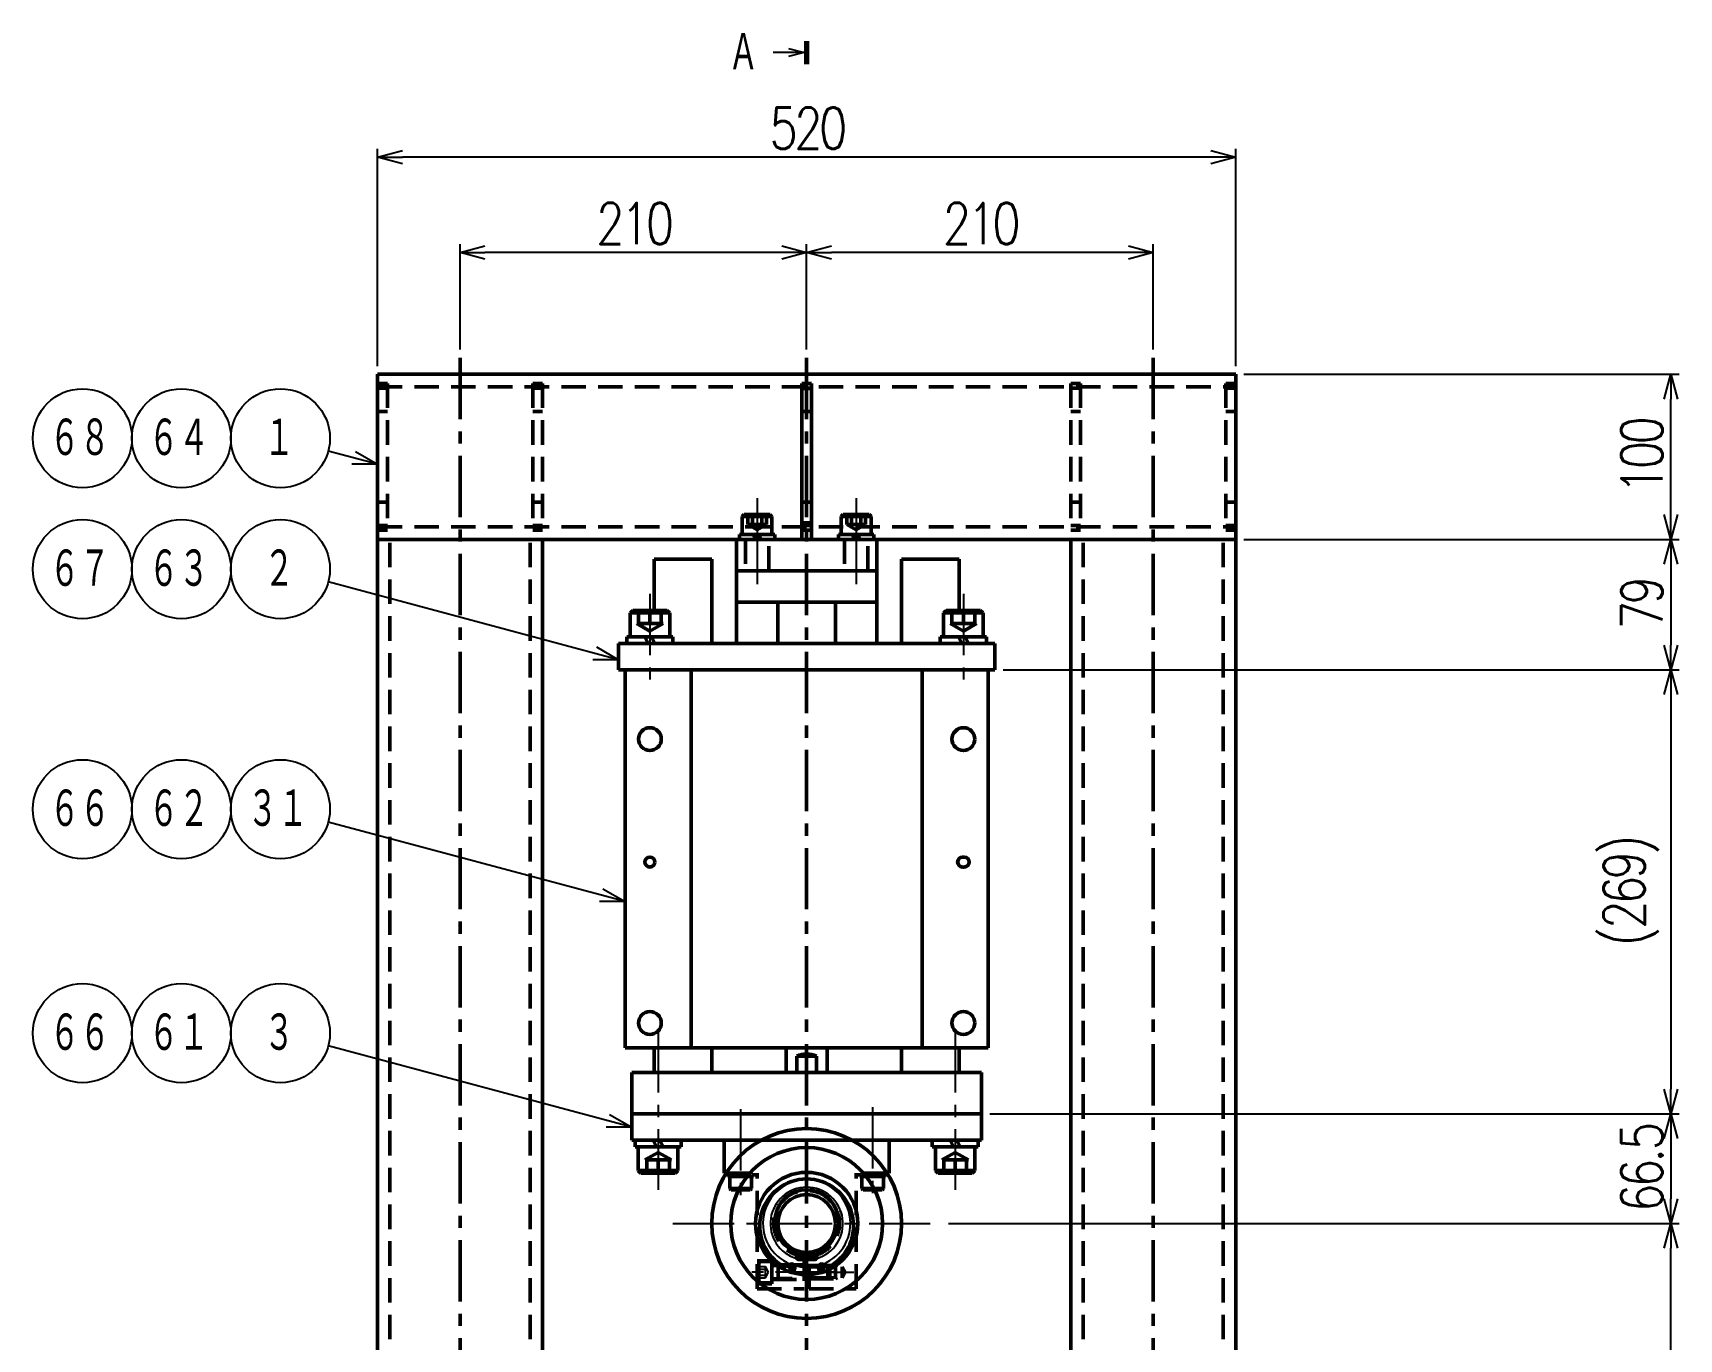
# Model space of a CAD drawing. Header units: millimetres. Extents: x -163 to 860, y -2603 to 1115.
# Drawn here: x -159 to 839, y 324 to 1115 of the extents above; entities that cross this region are included whole.
import ezdxf

# ---------------------------------------------------------------- set-up
doc = ezdxf.new("R2010")
doc.units = ezdxf.units.MM
doc.header["$LTSCALE"] = 1.169291
doc.linetypes.add('CENTER', pattern=[50.8, 31.75, -6.35, 6.35, -6.35])
doc.linetypes.add('DASHED', pattern=[19.05, 12.7, -6.35])
for name, color, linetype in [('NoLayerName_001', 7, 'Continuous'), ('NoLayerName_002', 7, 'Continuous'), ('NoLayerName_003', 7, 'Continuous')]:
    doc.layers.add(name, color=color, linetype=linetype)
doc.styles.get("Standard").update_dxf_attribs({"font": 'txt', "bigfont": 'extfont2'})
doc.dimstyles.get("Standard").update_dxf_attribs({"dimtxt": 2.5, "dimasz": 2.5, "dimexe": 1.25, "dimexo": 0.625, "dimtad": 1, "dimdec": 3, "dimzin": 0, "dimdsep": 46, "dimtxsty": 'Standard', "dimcen": 2.5, "dimadec": 0, "dimazin": 0, "dimtfac": 0.75, "dimtdec": 3, "dimtmove": 0, "dimatfit": 3, "dimfxl": 1, "dimarcsym": 0})

# ---------------------------------------------------------------- blocks, each defined once
blk = doc.blocks.new('_OPEN30')
at = {"color": 0, "linetype": 'ByBlock', "lineweight": -2}
for p, q in [((-1, 0.267949), (0, 0)), ((0, 0), (-1, -0.267949)), ((0, 0), (-1, 0))]:
    blk.add_line(p, q, dxfattribs=at)
blk = doc.blocks.new('*D160')
at = {"layer": 'Defpoints', "color": 0}
for p in [(100, 982.37), (100, 918.5), (310, 918.5)]:
    blk.add_point(p, dxfattribs=at)
at = {"layer": 'NoLayerName_001', "color": 0, "linetype": 'Continuous', "lineweight": 25}
for p, q in [((100, 923.5), (100, 987.37)), ((295, 982.37), (115, 982.37)), ((310, 923.5), (310, 987.37))]:
    blk.add_line(p, q, dxfattribs=at)
at = {"layer": 'NoLayerName_001', "color": 0, "lineweight": 25, "xscale": 15, "yscale": 15, "zscale": 15, "rotation": 180}
blk.add_blockref('_OPEN30', (100, 982.37), dxfattribs=at)
at = {"layer": 'NoLayerName_001', "color": 0, "lineweight": 25, "xscale": 15, "yscale": 15, "zscale": 15}
blk.add_blockref('_OPEN30', (310, 982.37), dxfattribs=at)
at = {"layer": 'NoLayerName_001', "color": 2, "lineweight": 50, "insert": (205, 999.87), "char_height": 25, "attachment_point": 5}
blk.add_mtext('\\W0.8000;\\T0.8750;210', dxfattribs=at)
blk = doc.blocks.new('*D161')
at = {"layer": 'Defpoints', "color": 0}
for p in [(310, 982.37), (310, 918.5), (520, 918.5)]:
    blk.add_point(p, dxfattribs=at)
at = {"layer": 'NoLayerName_001', "color": 0, "linetype": 'Continuous', "lineweight": 25}
for p, q in [((310, 923.5), (310, 987.37)), ((505, 982.37), (325, 982.37)), ((520, 923.5), (520, 987.37))]:
    blk.add_line(p, q, dxfattribs=at)
at = {"layer": 'NoLayerName_001', "color": 0, "lineweight": 25, "xscale": 15, "yscale": 15, "zscale": 15, "rotation": 180}
blk.add_blockref('_OPEN30', (310, 982.37), dxfattribs=at)
at = {"layer": 'NoLayerName_001', "color": 0, "lineweight": 25, "xscale": 15, "yscale": 15, "zscale": 15}
blk.add_blockref('_OPEN30', (520, 982.37), dxfattribs=at)
at = {"layer": 'NoLayerName_001', "color": 2, "lineweight": 50, "insert": (415, 999.87), "char_height": 25, "attachment_point": 5}
blk.add_mtext('\\W0.8000;\\T0.8750;210', dxfattribs=at)
blk = doc.blocks.new('*D162')
at = {"layer": 'Defpoints', "color": 0}
for p in [(50, 1040.11), (50, 908.5), (570, 908.5)]:
    blk.add_point(p, dxfattribs=at)
at = {"layer": 'NoLayerName_001', "color": 0, "linetype": 'Continuous', "lineweight": 25}
for p, q in [((50, 913.5), (50, 1045.11)), ((555, 1040.11), (65, 1040.11)), ((570, 913.5), (570, 1045.11))]:
    blk.add_line(p, q, dxfattribs=at)
at = {"layer": 'NoLayerName_001', "color": 0, "lineweight": 25, "xscale": 15, "yscale": 15, "zscale": 15, "rotation": 180}
blk.add_blockref('_OPEN30', (50, 1040.11), dxfattribs=at)
at = {"layer": 'NoLayerName_001', "color": 0, "lineweight": 25, "xscale": 15, "yscale": 15, "zscale": 15}
blk.add_blockref('_OPEN30', (570, 1040.11), dxfattribs=at)
at = {"layer": 'NoLayerName_001', "color": 2, "lineweight": 50, "insert": (310, 1057.61), "char_height": 25, "attachment_point": 5}
blk.add_mtext('\\W0.8000;\\T0.8750;520', dxfattribs=at)
blk = doc.blocks.new('*D163')
at = {"layer": 'Defpoints', "color": 0}
for p in [(570, 808.5), (424, 729.5), (833.68, 729.5)]:
    blk.add_point(p, dxfattribs=at)
at = {"layer": 'NoLayerName_001', "color": 0, "linetype": 'Continuous', "lineweight": 25}
for p, q in [((575, 808.5), (838.68, 808.5)), ((833.68, 793.5), (833.68, 744.5)), ((429, 729.5), (838.68, 729.5))]:
    blk.add_line(p, q, dxfattribs=at)
at = {"layer": 'NoLayerName_001', "color": 0, "lineweight": 25, "xscale": 15, "yscale": 15, "zscale": 15}
for p, rotation in [((833.68, 808.5), 90), ((833.68, 729.5), 270)]:
    blk.add_blockref('_OPEN30', p, dxfattribs=dict(at, rotation=rotation))
at = {"layer": 'NoLayerName_001', "color": 2, "lineweight": 50, "insert": (816.18, 769), "char_height": 25, "attachment_point": 5, "rotation": 90}
blk.add_mtext('\\W0.8000;\\T0.8750;79', dxfattribs=at)
blk = doc.blocks.new('*D164')
at = {"layer": 'Defpoints', "color": 0}
for p in [(570, 908.5), (833.68, 908.5), (570, 808.5)]:
    blk.add_point(p, dxfattribs=at)
at = {"layer": 'NoLayerName_001', "color": 0, "linetype": 'Continuous', "lineweight": 25}
for p, q in [((575, 908.5), (838.68, 908.5)), ((833.68, 823.5), (833.68, 893.5)), ((575, 808.5), (838.68, 808.5))]:
    blk.add_line(p, q, dxfattribs=at)
at = {"layer": 'NoLayerName_001', "color": 0, "lineweight": 25, "xscale": 15, "yscale": 15, "zscale": 15}
for p, rotation in [((833.68, 908.5), 90), ((833.68, 808.5), 270)]:
    blk.add_blockref('_OPEN30', p, dxfattribs=dict(at, rotation=rotation))
at = {"layer": 'NoLayerName_001', "color": 2, "lineweight": 50, "insert": (816.18, 858.5), "char_height": 25, "attachment_point": 5, "rotation": 90}
blk.add_mtext('\\W0.8000;\\T0.8750;100', dxfattribs=at)
blk = doc.blocks.new('*D165')
at = {"layer": 'Defpoints', "color": 0}
for p in [(416, 460.5), (391, 394), (833.68, 394)]:
    blk.add_point(p, dxfattribs=at)
at = {"layer": 'NoLayerName_001', "color": 0, "linetype": 'Continuous', "lineweight": 25}
for p, q in [((421, 460.5), (838.68, 460.5)), ((833.68, 445.5), (833.68, 409)), ((396, 394), (838.68, 394))]:
    blk.add_line(p, q, dxfattribs=at)
at = {"layer": 'NoLayerName_001', "color": 0, "lineweight": 25, "xscale": 15, "yscale": 15, "zscale": 15}
for p, rotation in [((833.68, 460.5), 90), ((833.68, 394), 270)]:
    blk.add_blockref('_OPEN30', p, dxfattribs=dict(at, rotation=rotation))
at = {"layer": 'NoLayerName_001', "color": 2, "lineweight": 50, "insert": (816.18, 427.25), "char_height": 25, "attachment_point": 5, "rotation": 90}
blk.add_mtext('\\W0.8000;\\T0.8750;66.5', dxfattribs=at)
blk = doc.blocks.new('*D166')
at = {"layer": 'Defpoints', "color": 0}
for p in [(424, 729.5), (416, 460.5), (833.68, 460.5)]:
    blk.add_point(p, dxfattribs=at)
at = {"layer": 'NoLayerName_001', "color": 0, "linetype": 'Continuous', "lineweight": 25}
for p, q in [((429, 729.5), (838.68, 729.5)), ((833.68, 714.5), (833.68, 475.5)), ((421, 460.5), (838.68, 460.5))]:
    blk.add_line(p, q, dxfattribs=at)
at = {"layer": 'NoLayerName_001', "color": 0, "lineweight": 25, "xscale": 15, "yscale": 15, "zscale": 15}
for p, rotation in [((833.68, 729.5), 90), ((833.68, 460.5), 270)]:
    blk.add_blockref('_OPEN30', p, dxfattribs=dict(at, rotation=rotation))
at = {"layer": 'NoLayerName_001', "color": 2, "lineweight": 50, "insert": (809.64, 595), "char_height": 25, "attachment_point": 5, "rotation": 90}
blk.add_mtext('\\W0.8000;\\T0.8750;(269)', dxfattribs=at)
blk = doc.blocks.new('*D167')
at = {"layer": 'Defpoints', "color": 0}
for p in [(391, 394), (833.68, 394), (674.03, 0)]:
    blk.add_point(p, dxfattribs=at)
at = {"layer": 'NoLayerName_001', "color": 0, "linetype": 'Continuous', "lineweight": 25}
for p, q in [((396, 394), (838.68, 394)), ((833.68, 15), (833.68, 379)), ((679.03, 0), (838.68, 0))]:
    blk.add_line(p, q, dxfattribs=at)
at = {"layer": 'NoLayerName_001', "color": 0, "lineweight": 25, "xscale": 15, "yscale": 15, "zscale": 15}
for p, rotation in [((833.68, 394), 90), ((833.68, 0), 270)]:
    blk.add_blockref('_OPEN30', p, dxfattribs=dict(at, rotation=rotation))
at = {"layer": 'NoLayerName_001', "color": 2, "lineweight": 50, "insert": (816.18, 197), "char_height": 25, "attachment_point": 5, "rotation": 90}
blk.add_mtext('\\W0.8000;\\T0.8750;394', dxfattribs=at)
blk = doc.blocks.new('JZB_0022')
at = {"layer": 'NoLayerName_001', "color": 7, "linetype": 'Continuous', "lineweight": 50}
for p, q in [((0, 4), (0, 0)), ((28, 0), (28, 4))]:
    blk.add_line(p, q, dxfattribs=at)
blk = doc.blocks.new('JZB_0026')
at = {"layer": 'NoLayerName_001', "color": 7, "linetype": 'Continuous', "lineweight": 50}
for p, q in [((1.2, 12), (0, 10.8)), ((18, 10.8), (0, 10.8)), ((0, 10.8), (0, 0)), ((16.8, 12), (1.2, 12)), ((18, 10.8), (16.8, 12)), ((18, 0), (18, 10.8)), ((6.77, 0), (9.77, 0))]:
    blk.add_line(p, q, dxfattribs=at)
blk = doc.blocks.new('JZB_0027')
at = {"layer": 'NoLayerName_001', "color": 7, "linetype": 'Continuous', "lineweight": 50}
for p, q in [((1.6, 16), (0, 14.4)), ((24, 14.4), (0, 14.4)), ((0, 14.4), (0, 0)), ((22.4, 16), (1.6, 16)), ((24, 14.4), (22.4, 16)), ((24, 0), (24, 14.4)), ((9.02, 0), (13.02, 0))]:
    blk.add_line(p, q, dxfattribs=at)
blk = doc.blocks.new('JZB_0028')
at = {"layer": 'NoLayerName_001', "color": 7, "linetype": 'Continuous', "lineweight": 50}
for p, q in [((0, 3), (0, 0)), ((8.52, 3), (0, 3)), ((9.98, 0), (8.52, 3)), ((21.5, 3), (11.52, 3)), ((11.52, 3), (12.98, 0)), ((21.5, 0), (21.5, 3))]:
    blk.add_line(p, q, dxfattribs=at)
blk = doc.blocks.new('JZB_0029')
at = {"layer": 'NoLayerName_001', "color": 7, "linetype": 'Continuous', "lineweight": 50}
for p, q in [((0, 4), (0, 0)), ((11.02, 4), (0, 4)), ((12.98, 0), (11.02, 4)), ((28, 4), (15.02, 4)), ((15.02, 4), (16.98, 0)), ((28, 0), (28, 4))]:
    blk.add_line(p, q, dxfattribs=at)
blk = doc.blocks.new('JZB_0030')
at = {"layer": 'NoLayerName_001', "color": 7, "linetype": 'Continuous', "lineweight": 50}
for p, q in [((0, 16), (0, 1.6)), ((24, 1.6), (24, 16)), ((0, 1.6), (1.6, 0)), ((1.6, 0), (22.4, 0))]:
    blk.add_line(p, q, dxfattribs=at)
blk = doc.blocks.new('JZB_0031')
at = {"layer": 'NoLayerName_001', "color": 7, "linetype": 'Continuous', "lineweight": 50}
for p, q in [((212, 16), (0, 16)), ((0, 0), (0, 16)), ((212, 0), (212, 16)), ((0, 0), (78.5, 0)), ((133.5, 0), (212, 0))]:
    blk.add_line(p, q, dxfattribs=at)
blk = doc.blocks.new('JZB_0032')
at = {"layer": 'NoLayerName_001', "color": 7, "linetype": 'Continuous', "lineweight": 50}
for p, q in [((71.5, 16), (71.5, 60)), ((156.5, 60), (156.5, 16)), ((156.5, 41), (71.5, 41)), ((96.5, 41), (96.5, 16)), ((131.5, 16), (131.5, 41)), ((0, 0), (0, 16)), ((0, 16), (228, 16)), ((228, 0), (228, 16)), ((0, 0), (228, 0))]:
    blk.add_line(p, q, dxfattribs=at)
blk = doc.blocks.new('JZB_0033')
at = {"layer": 'NoLayerName_001', "color": 7, "linetype": 'Continuous', "lineweight": 50}
for p, q in [((1.2, 12), (0, 10.8)), ((18, 10.8), (0, 10.8)), ((0, 10.8), (0, 0)), ((16.8, 12), (1.2, 12)), ((18, 10.8), (16.8, 12)), ((18, 0), (18, 10.8)), ((6.77, 0), (9.77, 0))]:
    blk.add_line(p, q, dxfattribs=at)
blk = doc.blocks.new('JZB_0034')
at = {"layer": 'NoLayerName_003', "color": 7, "linetype": 'Continuous', "lineweight": 50}
for p, q in [((52.5, 336), (17.5, 336)), ((17.5, 336), (17.5, 305)), ((52.5, 285), (52.5, 336)), ((202.5, 336), (167.5, 336)), ((167.5, 336), (167.5, 285)), ((202.5, 305), (202.5, 336)), ((0, 269), (0, 40)), ((40, 269), (40, 40)), ((180, 269), (180, 40)), ((220, 269), (220, 40)), ((204.5, 155.5), (205.5, 155.5)), ((205.5, 149.5), (204.5, 149.5)), ((220, 40), (0, 40)), ((17.5, 40), (17.5, 25)), ((52.5, 25), (52.5, 40)), ((97.5, 40), (97.5, 25)), ((122.5, 25), (122.5, 40)), ((167.5, 40), (167.5, 25)), ((202.5, 25), (202.5, 40)), ((104.06, 34.8), (104.06, 25)), ((104.06, 34.8), (115.94, 34.8)), ((115.94, 25), (115.94, 34.8)), ((4, 25), (4, 0)), ((216, 25), (4, 25)), ((216, 25), (216, 0))]:
    blk.add_line(p, q, dxfattribs=at)
for centre, radius in [((15, 227), 6.92), ((205, 227), 6.92), ((15, 152.5), 3), ((15, 55), 6.92), ((205, 55), 6.92)]:
    blk.add_circle(centre, radius, dxfattribs=at)
for centre, radius, start, end in [((204.5, 152.5), 3, 90, 270), ((205.5, 152.5), 3, 270, 90), ((110, 23.8), 12.5, 61.64236, 118.35764)]:
    blk.add_arc(centre, radius, start, end, dxfattribs=at)
blk = doc.blocks.new('JZB_0035')
at = {"layer": 'NoLayerName_001', "color": 7, "linetype": 'Continuous', "lineweight": 50}
for p, q in [((0, 16), (0, 1.6)), ((24, 1.6), (24, 16)), ((0, 1.6), (24, 1.6)), ((0, 1.6), (1.6, 0)), ((1.6, 0), (22.4, 0)), ((22.4, 0), (24, 1.6))]:
    blk.add_line(p, q, dxfattribs=at)
blk = doc.blocks.new('JZB_0036')
at = {"layer": 'NoLayerName_001', "color": 7, "linetype": 'Continuous', "lineweight": 50}
for p, q in [((1.6, 16), (0, 14.4)), ((24, 14.4), (0, 14.4)), ((0, 14.4), (0, 0)), ((22.4, 16), (1.6, 16)), ((24, 14.4), (22.4, 16)), ((24, 0), (24, 14.4)), ((9.02, 0), (13.02, 0))]:
    blk.add_line(p, q, dxfattribs=at)
blk = doc.blocks.new('JZB_0037')
at = {"layer": 'NoLayerName_001', "color": 7, "linetype": 'Continuous', "lineweight": 50}
for p, q in [((0, 3), (0, 0)), ((8.52, 3), (0, 3)), ((9.98, 0), (8.52, 3)), ((21.5, 3), (11.52, 3)), ((11.52, 3), (12.98, 0)), ((21.5, 0), (21.5, 3))]:
    blk.add_line(p, q, dxfattribs=at)
blk = doc.blocks.new('JZB_0038')
at = {"layer": 'NoLayerName_001', "color": 7, "linetype": 'Continuous', "lineweight": 50}
for p, q in [((0, 4), (0, 0)), ((11.02, 4), (0, 4)), ((12.98, 0), (11.02, 4)), ((28, 4), (15.02, 4)), ((15.02, 4), (16.98, 0)), ((28, 0), (28, 4))]:
    blk.add_line(p, q, dxfattribs=at)
blk = doc.blocks.new('JZB_0039')
at = {"layer": 'NoLayerName_003', "color": 7, "linetype": 'Continuous', "lineweight": 25}
for radius, start, end in [(26.5, 291.78766, 248.21234), (22, 285.56837, 254.43163), (26.5, 253.60567, 286.39433), (22, 264.16946, 275.83054)]:
    blk.add_arc((26.5, 26.5), radius, start, end, dxfattribs=at)
blk = doc.blocks.new('JZB_0040')
at = {"layer": 'NoLayerName_001', "color": 7, "linetype": 'Continuous', "lineweight": 50}
for p, q in [((18.21, 5.18), (15.8, 3.79)), ((20.35, 0), (21.14, 2.93)), ((35.61, 2.93), (36.4, 0)), ((40.95, 3.79), (38.54, 5.18))]:
    blk.add_line(p, q, dxfattribs=at)
for centre in [(19.21, 3.45), (37.54, 3.45)]:
    blk.add_circle(centre, 1.25, dxfattribs=at)
for centre, radius, start, end in [((28.38, 28.57), 28.38, 299.1294, 240.8706), ((15.17, 4.87), 1.25, 240.8706, 300), ((19.21, 3.45), 2, 345, 120), ((37.54, 3.45), 2, 60, 195), ((41.58, 4.87), 1.25, 240, 299.1294)]:
    blk.add_arc(centre, radius, start, end, dxfattribs=at)
blk = doc.blocks.new('JZB_0041')
at = {"layer": 'NoLayerName_001', "color": 7, "linetype": 'Continuous', "lineweight": 50}
for p, q in [((13.22, 2.91), (13.22, 1.35)), ((14.57, 0), (18.62, 0)), ((18.62, 0), (18.62, 4.4)), ((19.97, 4.4), (19.97, 0)), ((19.97, 0), (24.02, 0)), ((25.37, 1.35), (25.37, 2.91))]:
    blk.add_line(p, q, dxfattribs=at)
for centre in [(15.92, 2.7), (22.67, 2.7)]:
    blk.add_circle(centre, 1.25, dxfattribs=at)
for centre, radius, start, end in [((19.3, 23.09), 19.3, 293.50716, 246.49284), ((10.52, 2.91), 2.7, 0, 66.49284), ((14.57, 1.35), 1.35, 180, 270), ((24.02, 1.35), 1.35, 270, 0), ((28.07, 2.91), 2.7, 113.50716, 180)]:
    blk.add_arc(centre, radius, start, end, dxfattribs=at)
blk = doc.blocks.new('JZB_0042')
at = {"layer": 'NoLayerName_001', "color": 7, "linetype": 'Continuous', "lineweight": 50}
for p, q in [((0, 0), (0, 20)), ((100, 0), (100, 20)), ((1.26, 0), (0, 0)), ((98.74, 0), (100, 0))]:
    blk.add_line(p, q, dxfattribs=at)
blk = doc.blocks.new('JZB_0043')
at = {"layer": 'NoLayerName_001', "color": 7, "linetype": 'Continuous', "lineweight": 50}
for p, q in [((0, 4), (0, 0)), ((12.98, 0), (11.02, 4)), ((15.02, 4), (16.98, 0)), ((28, 0), (28, 4))]:
    blk.add_line(p, q, dxfattribs=at)
blk = doc.blocks.new('JZB_0048')
at = {"layer": 'NoLayerName_001', "color": 7, "linetype": 'Continuous', "lineweight": 50}
blk.add_circle((17.5, 17.5), 17.5, dxfattribs=at)
blk = doc.blocks.new('JZB_0049')
at = {"layer": 'NoLayerName_002', "color": 7, "linetype": 'Continuous', "lineweight": 50}
for radius in [57.5, 46, 31]:
    blk.add_circle((57.5, 57.5), radius, dxfattribs=at)
blk = doc.blocks.new('JZB_0050')
at = {"layer": 'NoLayerName_001', "color": 7, "linetype": 'Continuous', "lineweight": 50}
for p, q in [((0, 0), (0, 19)), ((85, 0), (85, 19)), ((0, 0), (85, 0))]:
    blk.add_line(p, q, dxfattribs=at)
blk = doc.blocks.new('JZB_0051')
at = {"layer": 'NoLayerName_001', "color": 4, "linetype": 'CENTER', "lineweight": 25}
blk.add_line((0, 54), (0, 0), dxfattribs=at)
blk = doc.blocks.new('JZB_0052')
at = {"layer": 'NoLayerName_001', "color": 4, "linetype": 'CENTER', "lineweight": 25}
blk.add_line((0, 54), (0, 0), dxfattribs=at)
blk = doc.blocks.new('JZB_0053')
at = {"layer": 'NoLayerName_001', "color": 3, "linetype": 'DASHED', "lineweight": 50}
for p, q in [((0, 9.3), (0, 3.3)), ((11.43, 3.3), (0, 3.3)), ((0, 3.3), (5.71, 0)), ((2.86, 9.3), (2.86, 3.3)), ((5.71, 0), (11.43, 3.3)), ((8.57, 9.3), (8.57, 3.3)), ((11.43, 9.3), (11.43, 3.3))]:
    blk.add_line(p, q, dxfattribs=at)
blk = doc.blocks.new('JZB_0054')
at = {"layer": 'NoLayerName_001', "color": 3, "linetype": 'DASHED', "lineweight": 50}
for p, q in [((0, 9.3), (0, 3.3)), ((0, 3.3), (5.71, 0)), ((11.43, 3.3), (0, 3.3)), ((2.86, 9.3), (2.86, 3.3)), ((5.71, 0), (11.43, 3.3)), ((8.57, 9.3), (8.57, 3.3)), ((11.43, 9.3), (11.43, 3.3))]:
    blk.add_line(p, q, dxfattribs=at)
blk = doc.blocks.new('JZB_0061')
at = {"layer": 'NoLayerName_001', "color": 3, "linetype": 'DASHED', "lineweight": 50}
for p, q in [((1.07, 12.62), (1.07, 4.62)), ((8, 12.62), (8, 4.62)), ((14.93, 12.62), (14.93, 4.62)), ((0, 4.62), (8, 0)), ((16, 4.62), (0, 4.62)), ((8, 0), (16, 4.62))]:
    blk.add_line(p, q, dxfattribs=at)
blk = doc.blocks.new('JZB_0062')
at = {"layer": 'NoLayerName_001', "color": 7, "linetype": 'Continuous', "lineweight": 50}
for radius in [46, 31]:
    blk.add_circle((46, 46), radius, dxfattribs=at)
blk = doc.blocks.new('JZB_0063')
at = {"layer": 'NoLayerName_001', "color": 3, "linetype": 'DASHED', "lineweight": 50}
for p, q in [((0, 2), (0, 0)), ((7.19, 0), (6.21, 2)), ((8.21, 2), (9.19, 0)), ((15.4, 0), (15.4, 2)), ((0, 0), (7.19, 0)), ((9.19, 0), (15.4, 0))]:
    blk.add_line(p, q, dxfattribs=at)
blk = doc.blocks.new('JZB_0064')
at = {"layer": 'NoLayerName_001', "color": 3, "linetype": 'DASHED', "lineweight": 50}
for p, q in [((0, 2), (0, 0)), ((7.19, 0), (6.21, 2)), ((8.21, 2), (9.19, 0)), ((15.4, 0), (15.4, 2)), ((0, 0), (7.19, 0)), ((9.19, 0), (15.4, 0))]:
    blk.add_line(p, q, dxfattribs=at)
blk = doc.blocks.new('JZB_0065')
at = {"layer": 'NoLayerName_001', "color": 3, "linetype": 'DASHED', "lineweight": 50}
for p, q in [((0, 8), (0, 0.8)), ((0, 0.8), (13, 0.8)), ((0, 0.8), (0.8, 0)), ((7.99, 8), (5.99, 8)), ((12.2, 0), (13, 0.8)), ((13, 0.8), (13, 8)), ((0.8, 0), (12.2, 0))]:
    blk.add_line(p, q, dxfattribs=at)
blk = doc.blocks.new('JZB_0066')
at = {"layer": 'NoLayerName_001', "color": 3, "linetype": 'DASHED', "lineweight": 50}
for p, q in [((0, 8), (0, 0.8)), ((0, 0.8), (13, 0.8)), ((0, 0.8), (0.8, 0)), ((7.99, 8), (5.99, 8)), ((12.2, 0), (13, 0.8)), ((13, 0.8), (13, 8)), ((0.8, 0), (12.2, 0))]:
    blk.add_line(p, q, dxfattribs=at)
blk = doc.blocks.new('JZB_0067')
at = {"layer": 'NoLayerName_001', "color": 7, "linetype": 'Continuous', "lineweight": 50}
for p, q in [((0, 70), (0, 90)), ((100, 90), (0, 90)), ((100, 70), (100, 90)), ((1.26, 70), (0, 70)), ((98.74, 70), (100, 70))]:
    blk.add_line(p, q, dxfattribs=at)
at = {"layer": 'NoLayerName_001', "color": 3, "linetype": 'DASHED', "lineweight": 50}
for p, q in [((1.26, 70), (20, 70)), ((20, 0), (20, 70)), ((80, 0), (80, 70)), ((98.74, 70), (80, 70)), ((48.5, 19.56), (48.5, 0)), ((51.5, 0), (51.5, 19.56)), ((20, 0), (48.5, 0)), ((51.5, 0), (80, 0))]:
    blk.add_line(p, q, dxfattribs=at)
blk.add_arc((50, 39.5), 20, 274.30122, 265.69878, dxfattribs=at)
blk = doc.blocks.new('JZB_0068')
at = {"layer": 'NoLayerName_001', "color": 3, "linetype": 'DASHED', "lineweight": 50}
for p, q in [((9, 14), (0, 14)), ((9, 0), (9, 14)), ((28.5, 11.5), (9, 11.5)), ((0, 0), (9, 0)), ((9, 2.5), (28.5, 2.5))]:
    blk.add_line(p, q, dxfattribs=at)
blk = doc.blocks.new('JZB_0069')
at = {"layer": 'NoLayerName_001', "color": 4, "linetype": 'CENTER', "lineweight": 25}
blk.add_line((0, 52.08), (0, 0), dxfattribs=at)
blk = doc.blocks.new('JZB_0070')
at = {"layer": 'NoLayerName_001', "color": 4, "linetype": 'CENTER', "lineweight": 25}
blk.add_line((0, 53.29), (0, 0), dxfattribs=at)
blk = doc.blocks.new('JZB_0071')
at = {"layer": 'NoLayerName_001', "color": 3, "linetype": 'CENTER', "lineweight": 25}
blk.add_line((0, 4), (41.92, 4), dxfattribs=at)
at = {"layer": 'NoLayerName_001', "color": 3, "linetype": 'DASHED', "lineweight": 50}
for p, q in [((26, 8), (10, 8)), ((10, 7.32), (30, 7.32)), ((10, 0.67), (30, 0.67)), ((10, 0), (26, 0)), ((26, 0), (26, 8)), ((26, 8), (27.17, 7.32)), ((26, 0), (27.17, 0.67)), ((31.92, 4), (30, 7.32)), ((30, 0.67), (30, 7.32)), ((30, 0.67), (31.92, 4))]:
    blk.add_line(p, q, dxfattribs=at)
blk = doc.blocks.new('JZB_0072')
at = {"layer": 'NoLayerName_001', "color": 3, "linetype": 'DASHED', "lineweight": 50}
for p, q in [((5.1, 13), (4.3, 12.2)), ((4.3, 0.8), (4.3, 12.2)), ((11.5, 13), (5.1, 13)), ((12.3, 12.2), (11.5, 13)), ((46.05, 10.5), (12.3, 10.5)), ((16.05, 2.5), (16.05, 10.5)), ((47.3, 9.25), (46.05, 10.5)), ((46.05, 2.5), (46.05, 10.5)), ((5.1, 0), (4.3, 0.8)), ((11.5, 0), (5.1, 0)), ((12.3, 0.8), (11.5, 0)), ((46.05, 2.5), (12.3, 2.5)), ((46.05, 2.5), (47.3, 3.75)), ((47.3, 9.25), (47.3, 3.75))]:
    blk.add_line(p, q, dxfattribs=at)
at = {"layer": 'NoLayerName_001', "color": 3, "linetype": 'DASHED', "lineweight": 25}
for p, q in [((16.05, 9.82), (12.3, 10.5)), ((4.3, 9.93), (8.3, 9.93)), ((8.3, 8.21), (4.3, 8.21)), ((4.3, 4.79), (8.3, 4.79)), ((4.3, 3.07), (8.3, 3.07)), ((8.3, 3.07), (8.3, 9.93)), ((10.28, 6.5), (8.3, 9.93)), ((8.3, 3.07), (10.28, 6.5)), ((16.05, 3.18), (12.3, 2.5)), ((46.73, 9.82), (16.05, 9.82)), ((46.73, 3.18), (16.05, 3.18))]:
    blk.add_line(p, q, dxfattribs=at)
at = {"layer": 'NoLayerName_001', "color": 4, "linetype": 'CENTER', "lineweight": 25}
blk.add_line((51.6, 6.5), (0, 6.5), dxfattribs=at)
blk = doc.blocks.new('JZB_0073')
at = {"layer": 'NoLayerName_001', "color": 7, "linetype": 'Continuous', "lineweight": 50}
for p, q in [((11.02, 4), (0, 4)), ((0, 0), (28, 0)), ((12.98, 0), (11.02, 4)), ((28, 4), (15.02, 4)), ((15.02, 4), (16.98, 0))]:
    blk.add_line(p, q, dxfattribs=at)
blk = doc.blocks.new('JZB_0074')
at = {"layer": 'NoLayerName_001', "color": 3, "linetype": 'DASHED', "lineweight": 50}
for p, q in [((12, 12.62), (4, 8)), ((20, 8), (12, 12.62)), ((20, 8), (4, 8)), ((5.07, 0), (5.07, 8)), ((12, 0), (12, 8)), ((18.93, 0), (18.93, 8))]:
    blk.add_line(p, q, dxfattribs=at)
at = {"layer": 'NoLayerName_001', "color": 7, "linetype": 'Continuous', "lineweight": 50}
for p in [(0, 1.6), (22.4, 0)]:
    blk.add_line(p, (24, 1.6), dxfattribs=at)
blk = doc.blocks.new('JZB_0075')
at = {"layer": 'NoLayerName_001', "color": 7, "linetype": 'Continuous', "lineweight": 50}
for p, q in [((11.02, 4), (0, 4)), ((0, 0), (28, 0)), ((28, 4), (15.02, 4))]:
    blk.add_line(p, q, dxfattribs=at)
blk = doc.blocks.new('JZB_0076')
at = {"layer": 'NoLayerName_001', "color": 3, "linetype": 'DASHED', "lineweight": 50}
for p, q in [((8, 12.62), (0, 8)), ((16, 8), (8, 12.62)), ((16, 8), (0, 8)), ((1.07, 0), (1.07, 8)), ((8, 0), (8, 8)), ((14.93, 0), (14.93, 8))]:
    blk.add_line(p, q, dxfattribs=at)
blk = doc.blocks.new('JZB_0078')
at = {"layer": 'NoLayerName_001', "color": 3, "linetype": 'DASHED', "lineweight": 50}
for p, q in [((1.07, 12.62), (1.07, 4.62)), ((8, 12.62), (8, 4.62)), ((14.93, 12.62), (14.93, 4.62)), ((0, 4.62), (8, 0)), ((16, 4.62), (0, 4.62)), ((8, 0), (16, 4.62))]:
    blk.add_line(p, q, dxfattribs=at)
blk = doc.blocks.new('JZB_0080')
at = {"layer": 'NoLayerName_001', "color": 7, "linetype": 'Continuous', "lineweight": 50}
for p, q in [((570, 908.5), (50, 908.5)), ((50, 908.5), (50, 12)), ((570, 908.5), (570, 12)), ((313, 900), (307, 900)), ((307, 900), (307, 808.5)), ((313, 900), (313, 808.5)), ((313, 818.5), (307, 818.5)), ((50, 808.5), (570, 808.5)), ((150, 808.5), (150, 12)), ((267.5, 789.5), (267.5, 808.5)), ((352.5, 789.5), (352.5, 808.5)), ((470, 808.5), (470, 12)), ((267.5, 789.5), (352.5, 789.5)), ((470, 194.5), (150, 194.5)), ((470, 144.5), (150, 144.5)), ((0, 0), (0, 12)), ((0, 12), (200, 12)), ((200, 0), (200, 12)), ((420, 0), (420, 12)), ((420, 12), (620, 12)), ((620, 0), (620, 12)), ((0, 0), (200, 0)), ((420, 0), (620, 0))]:
    blk.add_line(p, q, dxfattribs=at)
at = {"layer": 'NoLayerName_001', "color": 3, "linetype": 'DASHED', "lineweight": 50}
for p, q in [((50, 902.97), (56, 902.97)), ((50, 901), (570, 901)), ((50, 900.16), (56, 900.16)), ((56, 902.97), (56, 814.03)), ((144, 902.97), (150, 902.97)), ((144, 902.97), (144, 814.03)), ((144, 900.16), (150, 900.16)), ((150, 902.97), (150, 814.03)), ((307, 902.97), (307, 900)), ((307, 902.97), (313, 902.97)), ((307, 900.16), (313, 900.16)), ((313, 902.97), (313, 900)), ((470, 902.97), (476, 902.97)), ((470, 902.97), (470, 814.03)), ((470, 900.16), (476, 900.16)), ((476, 902.97), (476, 814.03)), ((564, 902.97), (564, 814.03)), ((564, 902.97), (570, 902.97)), ((564, 900.16), (570, 900.16)), ((56, 886.03), (50, 886.03)), ((150, 886.03), (144, 886.03)), ((313, 886.03), (307, 886.03)), ((476, 886.03), (470, 886.03)), ((570, 886.03), (564, 886.03)), ((50, 830.97), (56, 830.97)), ((144, 830.97), (150, 830.97)), ((307, 830.97), (313, 830.97)), ((470, 830.97), (476, 830.97)), ((564, 830.97), (570, 830.97)), ((56, 816.84), (50, 816.84)), ((50, 816), (570, 816)), ((50, 814.03), (56, 814.03)), ((57.5, 12), (57.5, 808.5)), ((142.5, 12), (142.5, 808.5)), ((150, 816.84), (144, 816.84)), ((144, 814.03), (150, 814.03)), ((313, 816.84), (307, 816.84)), ((307, 814.03), (313, 814.03)), ((476, 816.84), (470, 816.84)), ((470, 814.03), (476, 814.03)), ((477.5, 12), (477.5, 808.5)), ((562.5, 12), (562.5, 808.5)), ((570, 816.84), (564, 816.84)), ((564, 814.03), (570, 814.03)), ((295, 194.5), (295, 188.5)), ((325, 188.5), (325, 194.5)), ((470, 188.5), (150, 188.5))]:
    blk.add_line(p, q, dxfattribs=at)
blk = doc.blocks.new('JZB_0081')
at = {"layer": 'NoLayerName_001', "color": 4, "linetype": 'CENTER', "lineweight": 25}
blk.add_line((7, 39), (7, 0), dxfattribs=at)
at = {"layer": 'NoLayerName_001', "color": 3, "linetype": 'DASHED', "lineweight": 50}
for p, q in [((0, 29), (0, 10)), ((14, 10), (14, 29))]:
    blk.add_line(p, q, dxfattribs=at)
blk = doc.blocks.new('JZB_0082')
at = {"layer": 'NoLayerName_001', "color": 4, "linetype": 'CENTER', "lineweight": 25}
blk.add_line((7, 39), (7, 0), dxfattribs=at)
at = {"layer": 'NoLayerName_001', "color": 3, "linetype": 'DASHED', "lineweight": 50}
for p, q in [((0, 29), (0, 10)), ((14, 10), (14, 29))]:
    blk.add_line(p, q, dxfattribs=at)
blk = doc.blocks.new('DIM_0001')
at = {"layer": 'NoLayerName_001', "color": 3, "linetype": 'Continuous', "lineweight": 25}
for points in [[(362.88, 0), (178.98, 49.28)], [(349.43, 7.76), (362.88, 0), (347.35, 0)]]:
    blk.add_lwpolyline(points, dxfattribs=at)
for centre in [(30, 57.04), (90, 57.04), (150, 57.04)]:
    blk.add_circle(centre, 30, dxfattribs=at)
at = {"layer": 'NoLayerName_001', "color": 2, "linetype": 'Continuous', "lineweight": 50, "width": 0.666667}
for s, p in [('６６', (10, 44.54)), ('６１', (70, 44.54)), ('３', (140, 44.54))]:
    blk.add_text(s, height=25, dxfattribs=at).set_placement(p)
blk = doc.blocks.new('DIM_0002')
at = {"color": 3, "linetype": 'Continuous', "lineweight": 25}
for points in [[(358.88, 0), (178.98, 48.2)], [(345.43, 7.76), (358.88, 0), (343.35, 0)]]:
    blk.add_lwpolyline(points, dxfattribs=at)
for centre in [(30, 55.97), (90, 55.97), (150, 55.97)]:
    blk.add_circle(centre, 30, dxfattribs=at)
at = {"color": 2, "linetype": 'Continuous', "lineweight": 50, "width": 0.666667}
for s, p in [('６６', (10, 43.47)), ('６２', (70, 43.47)), ('３１', (130, 43.47))]:
    blk.add_text(s, height=25, dxfattribs=at).set_placement(p)
blk = doc.blocks.new('DIM_0003')
at = {"color": 3, "linetype": 'Continuous', "lineweight": 25}
for points in [[(354.88, 0), (178.98, 47.13)], [(341.43, 7.76), (354.88, 0), (339.35, 0)]]:
    blk.add_lwpolyline(points, dxfattribs=at)
for centre in [(30, 54.9), (90, 54.9), (150, 54.9)]:
    blk.add_circle(centre, 30, dxfattribs=at)
at = {"color": 2, "linetype": 'Continuous', "lineweight": 50, "width": 0.666667}
for s, p in [('６７', (10, 42.4)), ('６３', (70, 42.4)), ('２', (140, 42.4))]:
    blk.add_text(s, height=25, dxfattribs=at).set_placement(p)
blk = doc.blocks.new('DIM_0004')
at = {"color": 3, "linetype": 'Continuous', "lineweight": 25}
for points in [[(208.88, 14.22), (178.98, 22.24)], [(195.43, 21.99), (208.88, 14.22), (193.35, 14.22)]]:
    blk.add_lwpolyline(points, dxfattribs=at)
for centre in [(30, 30), (90, 30), (150, 30)]:
    blk.add_circle(centre, 30, dxfattribs=at)
at = {"color": 2, "linetype": 'Continuous', "lineweight": 50, "width": 0.666667}
for s, p in [('６８', (10, 17.5)), ('６４', (70, 17.5)), ('１', (140, 17.5))]:
    blk.add_text(s, height=25, dxfattribs=at).set_placement(p)

msp = doc.modelspace()

# ---------------------------------------------------------------- linework, layer by layer
at = {"layer": 'NoLayerName_001', "color": 4, "linetype": 'CENTER', "lineweight": 50}
for p, q in [((100, 918.5), (100, -34.8244)), ((310, 918.5), (310, -114.5346)), ((520, 918.5), (520, -34.8244))]:
    msp.add_line(p, q, dxfattribs=at)
at = {"layer": 'NoLayerName_001', "color": 7, "linetype": 'Continuous', "lineweight": 50}
for p, q in [((50, 908.5), (50, 901)), ((307, 900), (307, 818.5)), ((50, 808.5), (50, 816)), ((50, 808.5), (57.5, 808.5))]:
    msp.add_line(p, q, dxfattribs=at)
at = {"layer": 'NoLayerName_001', "color": 4, "linetype": 'CENTER', "lineweight": 25}
for p, q in [((215, 775.5), (215, 719.5)), ((405, 775.5), (405, 719.5)), ((220, 510.5), (220, 414.5)), ((400, 510.5), (400, 414.5)), ((229, 394), (391, 394))]:
    msp.add_line(p, q, dxfattribs=at)
at = {"layer": 'NoLayerName_001', "color": 2, "linetype": 'Continuous', "lineweight": 50, "const_width": 3.1}
msp.add_lwpolyline([(310, 1096.2427), (310, 1110.5177)], dxfattribs=at)

# ---------------------------------------------------------------- block references
at = {"layer": 'NoLayerName_001'}
for name, p in [('JZB_0080', (0, 0)), ('JZB_0051', (280, 779.5)), ('JZB_0052', (340, 779.5)), ('JZB_0026', (271, 811.5)), ('JZB_0081', (273, 779.5)), ('JZB_0053', (274.285, 814.2004)), ('JZB_0033', (331, 811.5)), ('JZB_0082', (333, 779.5)), ('JZB_0054', (334.285, 814.2004)), ('JZB_0028', (269.25, 808.5)), ('JZB_0037', (329.25, 808.5)), ('JZB_0032', (196, 729.5)), ('JZB_0034', (200, 460.5)), ('JZB_0050', (267.5, 770.5)), ('JZB_0027', (203, 749.5)), ('JZB_0061', (207, 752.8812)), ('JZB_0036', (393, 749.5)), ('JZB_0078', (397, 752.8812)), ('JZB_0029', (201, 745.5)), ('JZB_0038', (391, 745.5)), ('JZB_0031', (204, 444.5)), ('JZB_0069', (270, 411.1624)), ('JZB_0070', (350, 411.1624)), ('JZB_0049', (252.5, 336.5)), ('JZB_0022', (206, 440.5)), ('JZB_0073', (206, 440.5)), ('JZB_0030', (208, 424.5)), ('JZB_0042', (260, 424.5)), ('JZB_0067', (260, 354.5)), ('JZB_0062', (264, 348)), ('JZB_0043', (386, 440.5)), ('JZB_0075', (386, 440.5)), ('JZB_0035', (388, 424.5)), ('JZB_0074', (208, 424.5)), ('JZB_0076', (392, 424.5)), ('JZB_0063', (262.3, 422.5)), ('JZB_0065', (263.5, 414.5)), ('JZB_0040', (281.625, 364.0563)), ('JZB_0039', (283.5, 367.5)), ('JZB_0064', (342.3, 422.5)), ('JZB_0066', (343.5, 414.5)), ('JZB_0041', (290.7, 372.1138)), ('JZB_0048', (292.5, 376.5)), ('JZB_0072', (276.7, 358)), ('JZB_0068', (280, 357.5)), ('JZB_0071', (301.5, 360.5))]:
    msp.add_blockref(name, p, dxfattribs=at)
at = {"layer": 'NoLayerName_001', "color": 3, "linetype": 'Continuous', "lineweight": 25}
for name, p in [('DIM_0004', (-158.8751, 839.7515)), ('DIM_0003', (-158.8751, 735.558)), ('DIM_0002', (-158.8751, 589.059)), ('DIM_0001', (-158.8751, 452.3001))]:
    msp.add_blockref(name, p, dxfattribs=at)

# ---------------------------------------------------------------- texts
at = {"layer": 'NoLayerName_001', "color": 2, "linetype": 'Continuous', "lineweight": 50, "insert": (262.5, 1090.8802), "char_height": 25, "attachment_point": 7, "line_spacing_factor": 0.6}
msp.add_mtext('\\W0.6667;\\T1.2500;Ａ', dxfattribs=at)

# ---------------------------------------------------------------- dimensions: what is measured, and where the dimension line sits
at = {"layer": 'NoLayerName_001', "color": 3, "linetype": 'Continuous', "lineweight": 50}
for base, p1, p2, angle, override, picture, middle in [((50, 1040.1129), (570, 908.5), (50, 908.5), 180, {"dimtxt": 25, "dimasz": 15, "dimexe": 5, "dimexo": 5, "dimgap": 5, "dimzin": 8, "dimblk": 'OPEN30', "dimclrd": 0, "dimclre": 0, "dimclrt": 2, "dimtp": 0, "dimtm": 0, "dimlwd": 25, "dimlwe": 25}, '*D162', (310, 1040.1129)), ((100, 982.3726), (310, 918.5), (100, 918.5), 180, {"dimtxt": 25, "dimasz": 15, "dimexe": 5, "dimexo": 5, "dimgap": 5, "dimzin": 8, "dimblk": 'OPEN30', "dimclrd": 0, "dimclre": 0, "dimclrt": 2, "dimtp": 0, "dimtm": 0, "dimlwd": 25, "dimlwe": 25}, '*D160', (205, 982.3726)), ((310, 982.3726), (520, 918.5), (310, 918.5), 180, {"dimtxt": 25, "dimasz": 15, "dimexe": 5, "dimexo": 5, "dimgap": 5, "dimzin": 8, "dimblk": 'OPEN30', "dimclrd": 0, "dimclre": 0, "dimclrt": 2, "dimtp": 0, "dimtm": 0, "dimlwd": 25, "dimlwe": 25}, '*D161', (415, 982.3726)), ((833.685, 908.5), (570, 808.5), (570, 908.5), 90, {"dimtxt": 25, "dimasz": 15, "dimexe": 5, "dimexo": 5, "dimgap": 5, "dimzin": 8, "dimblk": 'OPEN30', "dimclrd": 0, "dimclre": 0, "dimclrt": 2, "dimtp": 0, "dimtm": 0, "dimlwd": 25, "dimlwe": 25}, '*D164', (833.685, 858.5)), ((833.685, 729.5), (570, 808.5), (424, 729.5), 270, {"dimtxt": 25, "dimasz": 15, "dimexe": 5, "dimexo": 5, "dimgap": 5, "dimzin": 8, "dimblk": 'OPEN30', "dimclrd": 0, "dimclre": 0, "dimclrt": 2, "dimtp": 0, "dimtm": 0, "dimlwd": 25, "dimlwe": 25}, '*D163', (833.685, 769)), ((833.685, 460.5), (424, 729.5), (416, 460.5), 270, {"dimtxt": 25, "dimasz": 15, "dimexe": 5, "dimexo": 5, "dimgap": 5, "dimzin": 8, "dimpost": '(<>)', "dimblk": 'OPEN30', "dimclrd": 0, "dimclre": 0, "dimclrt": 2, "dimtp": 0, "dimtm": 0, "dimlwd": 25, "dimlwe": 25}, '*D166', (833.685, 595)), ((833.685, 394), (416, 460.5), (391, 394), 270, {"dimtxt": 25, "dimasz": 15, "dimexe": 5, "dimexo": 5, "dimgap": 5, "dimzin": 8, "dimblk": 'OPEN30', "dimclrd": 0, "dimclre": 0, "dimclrt": 2, "dimtp": 0, "dimtm": 0, "dimlwd": 25, "dimlwe": 25}, '*D165', (833.685, 427.25)), ((833.685, 394), (674.0312, 0), (391, 394), 90, {"dimtxt": 25, "dimasz": 15, "dimexe": 5, "dimexo": 5, "dimgap": 5, "dimzin": 8, "dimblk": 'OPEN30', "dimclrd": 0, "dimclre": 0, "dimclrt": 2, "dimtp": 0, "dimtm": 0, "dimlwd": 25, "dimlwe": 25}, '*D167', (833.685, 197))]:
    dim = msp.add_linear_dim(base=base, p1=p1, p2=p2, angle=angle, text='\\W0.8000;\\T0.8750;<>', dimstyle='Standard', override=override, dxfattribs=at)
    dim.commit()
    dim.dimension.update_dxf_attribs({"geometry": picture, "text_midpoint": middle, "dimtype": 160})

# ---------------------------------------------------------------- leaders
at = {"layer": 'NoLayerName_001', "color": 2, "linetype": 'Continuous', "lineweight": 50}
msp.add_leader([(308.45, 1103.3802), (289.7, 1103.3802)], dimstyle='Standard', override={"dimasz": 9.35, "dimldrblk": 'OPEN30'}, dxfattribs=at)

doc.saveas('drawing.dxf')
